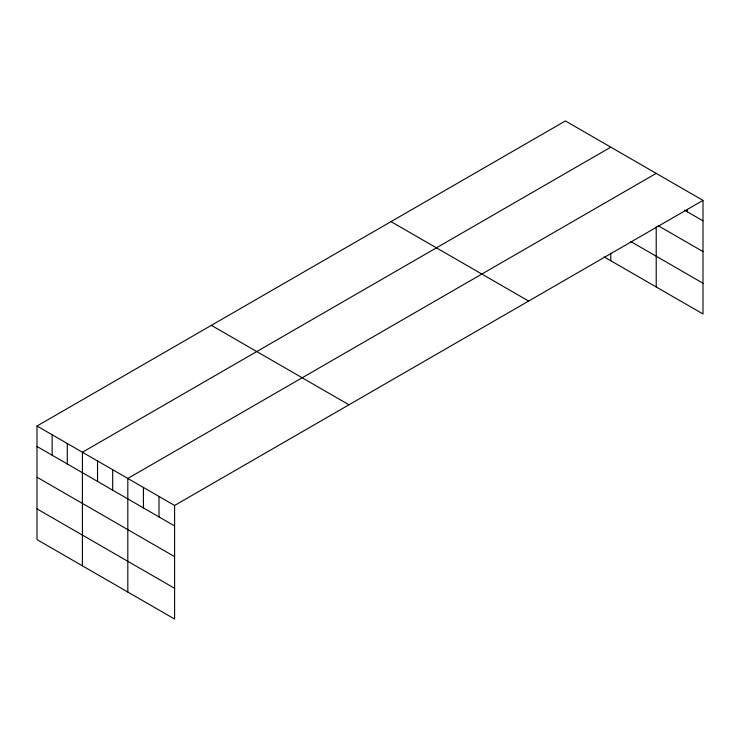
<?xml version="1.0" encoding="UTF-8"?>
<svg xmlns="http://www.w3.org/2000/svg" width="740" height="740" viewBox="0 0 740 740"><rect width="100%" height="100%" fill="white"/><g stroke="black" fill="none" stroke-linecap="round" stroke-linejoin="round"><path stroke-width="1.11" d="M703 200.392L174.603 505.457L174.603 619.056L37 539.608L37 426.018L565.397 120.944L703 200.392L703 313.982L604.182 256.937M610.805 147.167L82.408 452.233L82.408 565.823M656.213 173.382L127.817 478.447L127.817 592.046M684.482 210.16L703 220.844M658.165 225.7L703 251.582M630.674 241.49L703 283.254M391.025 221.621L528.628 301.06M211.372 325.341L348.975 404.789M37 426.018L174.603 505.457M37 446.47L174.603 525.918M37 477.207L174.603 556.656M37 508.88L174.603 588.318M687.404 209.568L687.404 211.844M656.213 226.838L656.213 286.972M610.805 253.071L610.805 260.757M159.008 496.457L159.008 516.918M143.412 487.447L143.412 507.908M112.683 469.706L112.683 490.167M97.541 460.974L97.541 481.426M67.275 443.491L67.275 463.952M52.133 434.75L52.133 455.211"/></g></svg>
